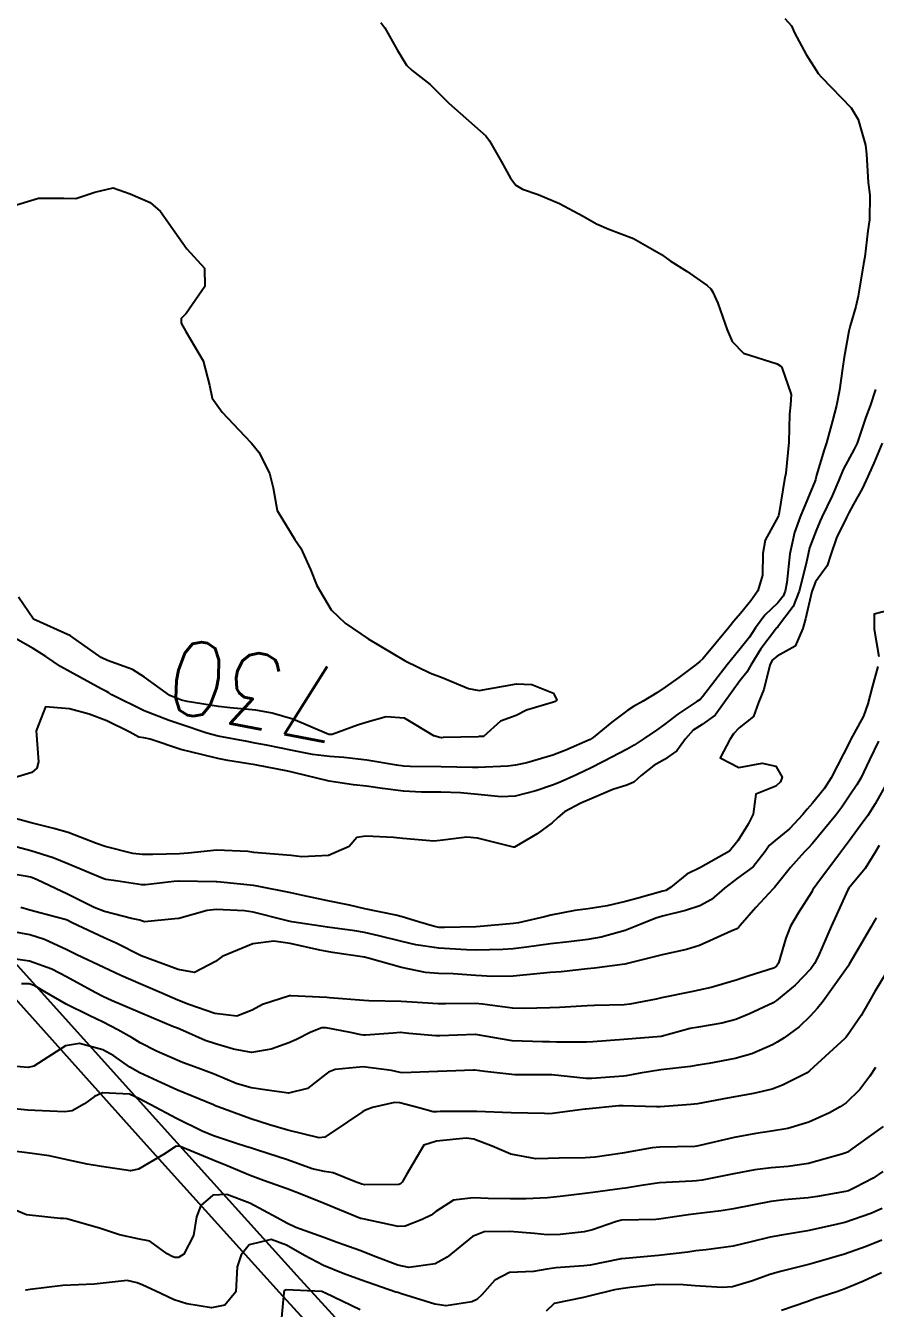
# Model space of a CAD drawing. Header units: metres. Extents: x 298520 to 308411, y 7433745 to 7450750.
# Drawn here: x 300348.5 to 300394.2, y 7448952.4 to 7449021.4 of the extents above; entities that cross this region are included whole.
import ezdxf
from ezdxf.enums import TextEntityAlignment as Align

# ---------------------------------------------------------------- set-up
doc = ezdxf.new("R2010")
doc.units = ezdxf.units.M
doc.header["$LTSCALE"] = 10
for name, color, linetype in [('Canaleta de Drenagem', 151, 'Continuous'), ('Cotas', 45, 'Continuous'), ('Curvas de Nivel 1m', 11, 'Continuous'), ('Curvas de Nivel 5m', 15, 'Continuous')]:
    doc.layers.add(name, color=color, linetype=linetype)
doc.styles.add('Style-STANDARD', font='STANDARD.shx')

msp = doc.modelspace()

# ---------------------------------------------------------------- linework, layer by layer
at = {"layer": 'Canaleta de Drenagem'}
msp.add_lwpolyline([(300390.623, 7448921.874), (300390.081, 7448920.208), (300394.885, 7448914.927), (300398.051, 7448917.799), (300393.432, 7448923.109), (300391.577, 7448922.746), (300385.029, 7448929.911), (300377.501, 7448938.437), (300370.842, 7448945.762), (300363.124, 7448954.192), (300355.835, 7448962.264), (300347.955, 7448971.025), (300342.219, 7448976.753), (300341.341, 7448975.9), (300347.014, 7448970.139), (300354.875, 7448961.399), (300362.168, 7448953.323), (300369.887, 7448944.891), (300376.538, 7448937.574), (300384.068, 7448929.047)], close=True, dxfattribs=at)
at = {"layer": 'Curvas de Nivel 1m', "flags": 128}
for points, elevation in [([(300389.351, 7449021.753), (300389.704, 7449021.342), (300389.874, 7449020.982), (300390.488, 7449019.81), (300391.025, 7449018.964), (300391.142, 7449018.793), (300391.309, 7449018.597), (300392.911, 7449016.944), (300393.284, 7449016.313), (300393.675, 7449014.936), (300393.729, 7449014.464), (300393.828, 7449012.934), (300393.907, 7449012.262), (300393.896, 7449010.933), (300393.809, 7449010.339), (300393.638, 7449008.936), (300393.568, 7449008.558), (300393.307, 7449006.939), (300393.29, 7449006.82), (300393.163, 7449006.276), (300392.862, 7449005.228), (300392.793, 7449004.944), (300392.527, 7449003.548), (300392.445, 7449002.947), (300392.281, 7449001.778), (300392.119, 7449000.95), (300391.914, 7449000.128), (300391.578, 7448998.955), (300391.458, 7448998.567), (300391.055, 7448997.202), (300390.99, 7448996.961), (300390.955, 7448996.865), (300390.169, 7448994.973), (300389.868, 7448994.13), (300389.623, 7448992.981), (300389.454, 7448991.449), (300389.369, 7448990.984), (300389.262, 7448990.704), (300388.973, 7448990.36), (300388.264, 7448989.696), (300387.768, 7448989.002), (300387.441, 7448988.512), (300386.942, 7448987.881), (300386.245, 7448987.02), (300384.916, 7448985.3), (300384.79, 7448985.166), (300384.614, 7448985.043), (300383.594, 7448984.362), (300382.895, 7448983.838), (300382.439, 7448983.515), (300381.792, 7448983.071), (300381.254, 7448982.702), (300380.877, 7448982.482), (300379.594, 7448981.823), (300378.866, 7448981.447), (300378.638, 7448981.34), (300378.148, 7448981.117), (300377.266, 7448980.719), (300376.857, 7448980.554), (300375.961, 7448980.251), (300374.851, 7448979.962), (300374.091, 7448979.927), (300372.852, 7448980.059), (300371.905, 7448980.137), (300370.853, 7448980.172), (300369.822, 7448980.185), (300368.853, 7448980.227), (300367.719, 7448980.377), (300366.855, 7448980.496), (300366.165, 7448980.569), (300364.858, 7448980.777), (300362.932, 7448981.23), (300362.862, 7448981.247), (300362.632, 7448981.302), (300360.866, 7448981.649), (300359.409, 7448981.883), (300358.869, 7448981.993), (300358.052, 7448982.177), (300356.874, 7448982.465), (300355.232, 7448983.034), (300354.88, 7448983.098), (300354.615, 7448983.128), (300354.144, 7448983.401), (300352.892, 7448984.018), (300351.955, 7448984.371), (300350.901, 7448984.663), (300349.603, 7448984.759), (300349.094, 7448983.467), (300349.22, 7448981.818), (300349.133, 7448981.466), (300348.861, 7448981.235), (300347.508, 7448980.832)], 728), ([(300367.626, 7449021.526), (300367.839, 7449021.245), (300368.502, 7449020.062), (300369.003, 7449019.233), (300369.31, 7449018.942), (300370.285, 7449018.197), (300371.293, 7449017.2), (300373.267, 7449015.433), (300373.479, 7449015.177), (300374.121, 7449014.037), (300374.597, 7449013.16), (300374.878, 7449012.794), (300375.237, 7449012.576), (300376.089, 7449012.287), (300377.23, 7449011.797), (300378.502, 7449011.117), (300379.217, 7449010.713), (300379.882, 7449010.431), (300381.206, 7449009.931), (300382.709, 7449009.065), (300383.19, 7449008.734), (300384.091, 7449008.144), (300385.177, 7449007.402), (300385.365, 7449007.228), (300385.481, 7449007.035), (300385.751, 7449006.445), (300386.255, 7449005.023), (300386.511, 7449004.393), (300387.13, 7449003.76), (300388.931, 7449003.185), (300389.124, 7449003.073), (300389.165, 7449003.031), (300389.189, 7449002.989), (300389.679, 7449001.552), (300389.646, 7449000.982), (300389.593, 7449000.485), (300389.566, 7448998.983), (300389.393, 7448997.321), (300389.332, 7448996.986), (300389.035, 7448995.209), (300389.002, 7448995.022), (300388.983, 7448994.99), (300388.289, 7448993.723), (300388.171, 7448992.998), (300388.15, 7448991.839), (300387.897, 7448991.001), (300387.525, 7448990.454), (300386.964, 7448989.772), (300386.604, 7448989.37), (300386.332, 7448989.019), (300384.936, 7448987.346), (300384.776, 7448987.2), (300384.575, 7448987.044), (300383.64, 7448986.338), (300382.92, 7448985.813), (300382.465, 7448985.517), (300381.724, 7448985.072), (300381.209, 7448984.776), (300380.906, 7448984.589), (300380.047, 7448983.941), (300379.043, 7448983.108), (300378.882, 7448983.012), (300377.57, 7448982.429), (300376.873, 7448982.163), (300375.47, 7448981.752), (300374.868, 7448981.624), (300374.449, 7448981.583), (300372.866, 7448981.501), (300372.549, 7448981.5), (300370.866, 7448981.546), (300369.204, 7448981.563), (300368.866, 7448981.574), (300368.477, 7448981.624), (300366.869, 7448981.899), (300365.646, 7448982.043), (300364.871, 7448982.09), (300363.958, 7448982.203), (300362.874, 7448982.415), (300361.49, 7448982.701), (300360.878, 7448982.818), (300360.445, 7448982.893), (300358.881, 7448983.191), (300358.268, 7448983.356), (300356.89, 7448983.811), (300356.244, 7448984.025), (300354.9, 7448984.554), (300353.169, 7448985.416), (300353.009, 7448985.514), (300352.914, 7448985.567), (300352.604, 7448985.735), (300350.925, 7448986.641), (300350.403, 7448986.923), (300349.62, 7448987.46), (300348.939, 7448987.905), (300347.984, 7448988.443)], 729), ([(300394.224, 7449001.817), (300393.936, 7449000.932), (300393.698, 7449000.329), (300393.23, 7448998.938), (300393.185, 7448998.826), (300393.07, 7448998.61), (300392.486, 7448997.518), (300392.251, 7448996.948), (300391.896, 7448996.1), (300391.336, 7448994.957), (300391.238, 7448994.749), (300391.022, 7448994.238), (300390.672, 7448993.301), (300390.595, 7448992.966), (300390.493, 7448992.462), (300390.109, 7448990.973), (300389.797, 7448990.155), (300388.954, 7448989.046), (300388.927, 7448989.017), (300388.905, 7448988.99), (300388.055, 7448987.885), (300387.516, 7448987.004), (300387.309, 7448986.626), (300386.924, 7448986.154), (300386.097, 7448985.022), (300385.61, 7448984.322), (300384.894, 7448983.811), (300384.416, 7448983.518), (300384, 7448983.049), (300383.532, 7448982.398), (300382.872, 7448981.935), (300382.313, 7448981.621), (300381.616, 7448981.072), (300381.224, 7448980.71), (300380.855, 7448980.562), (300380.093, 7448980.329), (300378.85, 7448979.793), (300378.378, 7448979.584), (300377.505, 7448979.123), (300377.149, 7448978.816), (300376.834, 7448978.535), (300376.024, 7448977.943), (300374.814, 7448977.222), (300374.756, 7448977.218), (300372.821, 7448977.715), (300372.245, 7448977.763), (300370.819, 7448977.583), (300370.471, 7448977.552), (300368.82, 7448977.683), (300368.309, 7448977.747), (300366.821, 7448977.816), (300366.341, 7448977.736), (300365.919, 7448977.263), (300364.808, 7448976.784), (300363.391, 7448976.71), (300362.808, 7448976.775), (300361.226, 7448976.899), (300360.809, 7448976.944), (300360.483, 7448976.998), (300358.81, 7448977.071), (300357.271, 7448976.902), (300356.808, 7448976.862), (300355.364, 7448976.827), (300354.807, 7448976.823), (300354.293, 7448976.883), (300352.811, 7448977.259), (300352.338, 7448977.425), (300350.821, 7448978.006), (300350.055, 7448978.221), (300348.829, 7448978.535), (300347.388, 7448978.931)], 727), ([(300394.571, 7448998.925), (300394.133, 7448997.859), (300393.72, 7448996.933), (300393.51, 7448996.473), (300393.04, 7448995.661), (300392.79, 7448995.188), (300392.67, 7448994.944), (300392.116, 7448993.849), (300391.817, 7448992.952), (300391.614, 7448992.337), (300390.988, 7448991.472), (300390.801, 7448990.963), (300390.451, 7448989.485), (300390.32, 7448988.976), (300389.899, 7448988.024), (300388.938, 7448987.488), (300388.662, 7448987.266), (300388.545, 7448986.994), (300388.219, 7448985.698), (300387.939, 7448985), (300387.653, 7448984.251), (300386.892, 7448983.644), (300386.594, 7448983.308), (300386.387, 7448983.017), (300385.867, 7448982.019), (300386.868, 7448981.5), (300388.134, 7448981.734), (300388.869, 7448981.581), (300389.207, 7448980.987), (300389.114, 7448980.732), (300388.855, 7448980.494), (300387.784, 7448980.066), (300387.652, 7448979.002), (300387.377, 7448978.455), (300386.818, 7448977.563), (300386.375, 7448977.017), (300384.804, 7448976.135), (300384.072, 7448975.776), (300383.202, 7448975.056), (300382.946, 7448974.903), (300382.79, 7448974.853), (300381.395, 7448974.469), (300380.781, 7448974.302), (300379.797, 7448974.08), (300378.775, 7448973.912), (300378.066, 7448973.825), (300376.77, 7448973.576), (300376.418, 7448973.485), (300375.031, 7448973.156), (300374.762, 7448973.118), (300372.973, 7448972.965), (300372.761, 7448972.953), (300371.055, 7448972.902), (300370.76, 7448972.912), (300370.514, 7448972.957), (300369.658, 7448973.217), (300368.767, 7448973.489), (300368.437, 7448973.564), (300366.773, 7448973.916), (300365.936, 7448974.102), (300364.779, 7448974.338), (300363.443, 7448974.634), (300362.785, 7448974.776), (300360.973, 7448975.135), (300360.791, 7448975.165), (300359.019, 7448975.347), (300358.81, 7448975.367), (300358.793, 7448975.366), (300358.776, 7448975.368), (300356.793, 7448975.399), (300356.765, 7448975.398), (300356.508, 7448975.373), (300354.982, 7448975.196), (300354.79, 7448975.198), (300353.384, 7448975.411), (300352.868, 7448975.493), (300352.794, 7448975.51), (300352.652, 7448975.564), (300350.802, 7448976.334), (300350.006, 7448976.653), (300348.809, 7448977.032), (300347.053, 7448977.488)], 726), ([(300394.382, 7448982.925), (300393.894, 7448981.908), (300393.424, 7448980.934), (300393.22, 7448980.574), (300392.849, 7448980.022), (300392.404, 7448979.382), (300392.083, 7448978.951), (300390.817, 7448977.399), (300390.609, 7448977.178), (300390.398, 7448976.974), (300389.657, 7448976.129), (300388.794, 7448975.066), (300388.757, 7448975.027), (300388.718, 7448974.991), (300387.79, 7448973.988), (300386.939, 7448973.008), (300386.858, 7448972.913), (300386.761, 7448972.845), (300386.457, 7448972.712), (300384.752, 7448971.95), (300384.067, 7448971.73), (300382.747, 7448971.449), (300381.325, 7448971.081), (300380.741, 7448970.946), (300379.116, 7448970.73), (300378.739, 7448970.687), (300377.327, 7448970.534), (300376.736, 7448970.487), (300376.02, 7448970.425), (300374.734, 7448970.29), (300373.636, 7448970.269), (300372.735, 7448970.339), (300371.509, 7448970.418), (300370.735, 7448970.436), (300370.022, 7448970.497), (300368.738, 7448970.764), (300367.017, 7448971.247), (300366.743, 7448971.307), (300365.039, 7448971.568), (300364.746, 7448971.611), (300364.348, 7448971.683), (300362.75, 7448972.052), (300361.88, 7448972.18), (300360.75, 7448972.034), (300359.106, 7448971.345), (300358.74, 7448971.09), (300357.61, 7448970.485), (300356.736, 7448970.651), (300354.743, 7448971.39), (300353.405, 7448972.065), (300352.752, 7448972.349), (300351.041, 7448973.156), (300350.762, 7448973.301), (300350.656, 7448973.336), (300350.247, 7448973.448), (300348.769, 7448973.846), (300348.27, 7448973.975)], 724), ([(300394.86, 7448980.736), (300394.211, 7448979.558), (300393.803, 7448978.93), (300393.395, 7448978.367), (300392.819, 7448977.581), (300392.346, 7448976.947), (300391.059, 7448975.23), (300390.872, 7448974.969), (300390.842, 7448974.919), (300390.791, 7448974.833), (300390.065, 7448973.685), (300389.653, 7448972.981), (300389.398, 7448972.342), (300389.007, 7448970.987), (300388.9, 7448970.829), (300388.74, 7448970.732), (300387.431, 7448970.308), (300386.734, 7448970.081), (300385.38, 7448969.681), (300384.728, 7448969.534), (300384.314, 7448969.457), (300382.724, 7448969.128), (300382.422, 7448969.065), (300381.013, 7448968.791), (300380.718, 7448968.762), (300379.106, 7448968.717), (300378.717, 7448968.699), (300377.226, 7448968.614), (300376.715, 7448968.592), (300375.315, 7448968.549), (300374.714, 7448968.569), (300373.1, 7448968.793), (300372.718, 7448968.829), (300371.107, 7448968.806), (300370.717, 7448968.812), (300369.026, 7448968.918), (300368.719, 7448968.937), (300366.988, 7448968.978), (300366.719, 7448968.989), (300364.87, 7448969.128), (300364.721, 7448969.14), (300362.783, 7448969.238), (300362.722, 7448969.231), (300361.259, 7448968.771), (300360.71, 7448968.46), (300359.89, 7448968.147), (300358.707, 7448968.292), (300357.306, 7448968.772), (300356.718, 7448969.01), (300355.863, 7448969.379), (300354.728, 7448969.865), (300353.655, 7448970.329), (300352.736, 7448970.756), (300351.284, 7448971.435), (300350.746, 7448971.703), (300349.557, 7448972.264), (300348.753, 7448972.509), (300347.498, 7448972.74)], 723), ([(300394.422, 7448977.318), (300394.179, 7448976.926), (300393.661, 7448976.075), (300392.794, 7448975.028), (300392.735, 7448974.941), (300392.127, 7448973.595), (300391.829, 7448972.954), (300391.135, 7448971.352), (300390.937, 7448970.967), (300390.74, 7448970.697), (300389.896, 7448969.813), (300388.891, 7448968.988), (300388.798, 7448968.913), (300388.721, 7448968.863), (300387.451, 7448968.264), (300386.707, 7448967.961), (300385.964, 7448967.762), (300384.701, 7448967.56), (300384.266, 7448967.478), (300382.693, 7448967.06), (300380.691, 7448966.887), (300379.028, 7448966.768), (300378.689, 7448966.75), (300377.068, 7448966.747), (300376.689, 7448966.764), (300376.326, 7448966.773), (300374.69, 7448966.829), (300372.716, 7448967.156), (300372.693, 7448967.16), (300370.8, 7448967.091), (300370.692, 7448967.085), (300370.58, 7448967.09), (300369.129, 7448967.223), (300368.693, 7448967.261), (300368.662, 7448967.261), (300368.294, 7448967.234), (300366.813, 7448967.127), (300366.692, 7448967.126), (300366.576, 7448967.136), (300365.99, 7448967.261), (300364.697, 7448967.521), (300364.462, 7448967.517), (300363.859, 7448967.288), (300363.088, 7448966.897), (300362.687, 7448966.71), (300361.741, 7448966.367), (300360.682, 7448966.188), (300359.713, 7448966.365), (300358.686, 7448966.676), (300358.178, 7448966.846), (300356.983, 7448967.367), (300356.695, 7448967.493), (300356.491, 7448967.577), (300354.707, 7448968.318), (300353.142, 7448968.99), (300352.719, 7448969.188), (300352.271, 7448969.425), (300350.731, 7448970.251), (300349.946, 7448970.663), (300348.739, 7448971.108), (300346.869, 7448971.362)], 722), ([(300394.259, 7448973.437), (300393.971, 7448972.928), (300393.53, 7448972.158), (300392.808, 7448970.939), (300392.786, 7448970.896), (300392.742, 7448970.833), (300391.409, 7448968.96), (300391.103, 7448968.579), (300390.711, 7448968.142), (300390.108, 7448967.569), (300389.31, 7448966.984), (300388.937, 7448966.741), (300388.689, 7448966.604), (300387.567, 7448966.118), (300386.681, 7448965.865), (300385.256, 7448965.608), (300384.678, 7448965.51), (300384.276, 7448965.445), (300382.675, 7448965.255), (300381.576, 7448965.076), (300380.821, 7448964.938), (300380.67, 7448964.92), (300378.977, 7448964.798), (300378.668, 7448964.798), (300376.813, 7448964.987), (300376.671, 7448964.994), (300374.831, 7448964.998), (300374.671, 7448965.008), (300373.218, 7448965.175), (300372.673, 7448965.236), (300372.617, 7448965.237), (300371.174, 7448965.195), (300370.693, 7448965.18), (300370.673, 7448965.178), (300368.797, 7448965.102), (300368.671, 7448965.116), (300368.2, 7448965.235), (300366.675, 7448965.427), (300365.177, 7448965.272), (300364.807, 7448965.141), (300364.669, 7448965.037), (300363.681, 7448964.266), (300362.66, 7448964.013), (300361.515, 7448964.165), (300360.663, 7448964.296), (300359.854, 7448964.522), (300358.67, 7448965.024), (300357.804, 7448965.359), (300356.969, 7448965.66), (300356.677, 7448965.78), (300355.568, 7448966.273), (300354.686, 7448966.72), (300354.261, 7448966.976), (300353.499, 7448967.412), (300352.699, 7448967.821), (300351.946, 7448968.185), (300350.713, 7448968.788), (300349.572, 7448969.457), (300349.03, 7448969.769), (300348.727, 7448969.887), (300348.316, 7448969.885)], 721), ([(300394.214, 7448965.389), (300393.913, 7448964.928), (300393.386, 7448964.209), (300392.651, 7448963.498), (300392.326, 7448963.267), (300391.753, 7448962.953), (300390.638, 7448962.447), (300389.504, 7448962.111), (300388.633, 7448961.965), (300387.787, 7448961.843), (300386.629, 7448961.618), (300384.776, 7448961.19), (300384.624, 7448961.161), (300384.516, 7448961.149), (300382.623, 7448961.115), (300382.213, 7448961.066), (300380.62, 7448960.787), (300379.147, 7448960.575), (300378.617, 7448960.535), (300377.216, 7448960.525), (300376.617, 7448960.499), (300375.963, 7448960.487), (300374.619, 7448960.738), (300373.618, 7448961.17), (300372.627, 7448961.544), (300372.224, 7448961.587), (300370.625, 7448961.434), (300369.941, 7448961.21), (300368.991, 7448959.608), (300368.779, 7448959.228), (300368.693, 7448959.138), (300368.601, 7448959.109), (300366.765, 7448959.084), (300366.601, 7448959.113), (300366.214, 7448959.256), (300365.065, 7448959.731), (300364.608, 7448959.801), (300363.945, 7448959.951), (300362.614, 7448960.431), (300360.994, 7448960.941), (300360.62, 7448961.063), (300360.425, 7448961.127), (300359.761, 7448961.333), (300358.628, 7448961.709), (300358.023, 7448961.965), (300356.642, 7448962.648), (300355.224, 7448963.391), (300354.846, 7448963.589), (300354.656, 7448963.697), (300354.117, 7448963.946), (300352.659, 7448964.019), (300352.244, 7448963.837), (300351.694, 7448963.43), (300351.031, 7448963.052), (300350.646, 7448963.006), (300349.038, 7448963.073), (300348.647, 7448963.098), (300346.86, 7448963.277)], 719), ([(300394.636, 7448962.224), (300393.877, 7448961.681), (300392.86, 7448960.938), (300392.717, 7448960.844), (300392.622, 7448960.8), (300392.41, 7448960.732), (300390.616, 7448960.229), (300389.53, 7448960.065), (300388.613, 7448959.997), (300387.729, 7448959.882), (300386.61, 7448959.672), (300384.91, 7448959.34), (300384.605, 7448959.294), (300384.37, 7448959.278), (300382.604, 7448959.185), (300381.757, 7448959.073), (300380.785, 7448958.903), (300380.6, 7448958.878), (300379.024, 7448958.678), (300378.595, 7448958.61), (300377.266, 7448958.451), (300376.592, 7448958.385), (300375.415, 7448958.323), (300374.59, 7448958.329), (300373.404, 7448958.358), (300372.591, 7448958.385), (300371.527, 7448958.257), (300370.579, 7448957.647), (300370.335, 7448957.454), (300369.843, 7448957.217), (300368.932, 7448956.864), (300368.569, 7448956.843), (300366.665, 7448957.249), (300366.573, 7448957.271), (300366.544, 7448957.28), (300364.585, 7448958.077), (300363.288, 7448958.597), (300362.596, 7448958.863), (300361.329, 7448959.313), (300360.606, 7448959.593), (300359.372, 7448960.1), (300358.614, 7448960.411), (300356.846, 7448961.142), (300356.621, 7448961.17), (300355.945, 7448960.709), (300354.608, 7448959.921), (300354.18, 7448959.831), (300352.609, 7448960.06), (300351.85, 7448960.189), (300350.613, 7448960.47), (300349.807, 7448960.644), (300348.616, 7448960.807), (300347.123, 7448960.98)], 718), ([(300394.612, 7448959.803), (300394.09, 7448959.443), (300393.134, 7448958.935), (300392.769, 7448958.77), (300392.6, 7448958.724), (300391.101, 7448958.456), (300390.594, 7448958.383), (300389.304, 7448958.271), (300388.591, 7448958.182), (300387.596, 7448957.992), (300386.585, 7448957.793), (300385.917, 7448957.686), (300384.58, 7448957.528), (300384.145, 7448957.478), (300382.576, 7448957.238), (300382.414, 7448957.223), (300380.574, 7448957.187), (300380.491, 7448957.175), (300380.242, 7448957.093), (300379.01, 7448956.664), (300378.567, 7448956.562), (300377.272, 7448956.417), (300376.566, 7448956.404), (300375.889, 7448956.463), (300374.567, 7448956.574), (300373.188, 7448956.552), (300372.564, 7448956.309), (300371.194, 7448955.2), (300370.549, 7448954.838), (300369.131, 7448954.64), (300368.548, 7448954.763), (300367.306, 7448955.242), (300366.556, 7448955.536), (300365.284, 7448955.993), (300364.563, 7448956.251), (300363.065, 7448956.798), (300362.57, 7448957.03), (300362.056, 7448957.305), (300360.585, 7448958.093), (300359.357, 7448958.573), (300358.59, 7448958.522), (300357.958, 7448957.981), (300357.712, 7448957.359), (300357.556, 7448956.367), (300357.038, 7448955.365), (300356.744, 7448955.175), (300356.551, 7448955.181), (300356.41, 7448955.23), (300356.146, 7448955.376), (300355.219, 7448956.049), (300354.561, 7448956.189), (300353.581, 7448956.391), (300352.566, 7448956.732), (300350.752, 7448957.257), (300350.571, 7448957.274), (300350.399, 7448957.271), (300348.573, 7448957.47), (300346.585, 7448958.3)], 717), ([(300394.586, 7448957.815), (300393.965, 7448957.544), (300392.575, 7448957.064), (300392.477, 7448957.039), (300392.106, 7448956.947), (300390.569, 7448956.614), (300389.173, 7448956.378), (300388.566, 7448956.272), (300387.541, 7448956.023), (300386.561, 7448955.796), (300385.125, 7448955.598), (300384.558, 7448955.531), (300384.132, 7448955.469), (300382.555, 7448955.29), (300380.575, 7448955.112), (300380.553, 7448955.111), (300380.537, 7448955.106), (300380.457, 7448955.091), (300378.884, 7448954.772), (300378.549, 7448954.726), (300377.042, 7448954.631), (300376.547, 7448954.554), (300375.841, 7448954.436), (300374.545, 7448954.374), (300373.754, 7448953.955), (300373.054, 7448953.175), (300372.786, 7448952.92), (300372.527, 7448952.805), (300371.135, 7448952.589), (300370.525, 7448952.674), (300368.737, 7448953.228), (300368.534, 7448953.294), (300368.444, 7448953.321), (300366.54, 7448953.98), (300365.609, 7448954.329), (300364.548, 7448954.757), (300363.524, 7448955.29), (300362.558, 7448955.835), (300361.727, 7448956.143), (300360.558, 7448955.864), (300360.117, 7448955.327), (300359.904, 7448954.687), (300359.834, 7448953.33), (300359.244, 7448952.617), (300358.52, 7448952.483), (300357.197, 7448952.689), (300356.526, 7448952.907), (300355.505, 7448953.385), (300354.839, 7448953.698), (300354.537, 7448953.823), (300353.997, 7448953.946), (300352.536, 7448953.778), (300352.215, 7448953.745), (300350.535, 7448953.675), (300348.775, 7448953.466), (300348.57, 7448953.431), (300348.532, 7448953.421)], 716), ([(300394.544, 7448954.354), (300393.566, 7448953.901), (300392.531, 7448953.475), (300392.139, 7448953.335), (300390.961, 7448952.963), (300390.521, 7448952.807), (300389.173, 7448952.327)], 714)]:
    msp.add_lwpolyline(points, dxfattribs=dict(at, elevation=elevation))
at = {"layer": 'Curvas de Nivel 5m', "flags": 128}
for points, elevation in [([(300347.223, 7449011.49), (300349.229, 7449012.09), (300350.591, 7449012.085), (300351.229, 7449012.069), (300352.252, 7449012.41), (300353.235, 7449012.652), (300354.154, 7449012.328), (300355.228, 7449011.858), (300355.779, 7449011.384), (300357.193, 7449009.37), (300358.153, 7449008.326), (300358.17, 7449007.355), (300357.158, 7449005.904), (300356.901, 7449005.627), (300356.903, 7449005.372), (300357.146, 7449004.937), (300358.078, 7449003.36), (300358.419, 7449002.047), (300358.562, 7449001.355), (300359.092, 7449000.599), (300360.308, 7448999.331), (300360.681, 7448998.938), (300361.064, 7448998.449), (300361.649, 7448997.314), (300361.835, 7448996.523), (300362.049, 7448995.31), (300363.01, 7448993.76), (300363.32, 7448993.295), (300363.845, 7448992.141), (300364.195, 7448991.282), (300364.964, 7448989.984), (300365.704, 7448989.262), (300366.945, 7448988.417), (300368.933, 7448987.23), (300370.291, 7448986.574), (300370.924, 7448986.342), (300372.347, 7448985.757), (300372.918, 7448985.641), (300374.214, 7448985.873), (300374.921, 7448986.006), (300375.738, 7448985.965), (300376.917, 7448985.493), (300377.09, 7448985.128), (300376.993, 7448985.048), (300376.911, 7448985.02), (300375.466, 7448984.59), (300374.9, 7448984.3), (300374.063, 7448984), (300373.149, 7448983.177), (300372.9, 7448983.162), (300372.883, 7448983.161), (300370.973, 7448983.108), (300370.882, 7448983.107), (300370.795, 7448983.115), (300370.483, 7448983.206), (300368.897, 7448984.149), (300367.908, 7448984.23), (300366.893, 7448983.946), (300366.372, 7448983.774), (300365.008, 7448983.278), (300364.883, 7448983.274), (300364.831, 7448983.281), (300362.895, 7448984.104), (300361.791, 7448984.419), (300360.902, 7448984.584), (300359.533, 7448984.711), (300358.904, 7448984.777), (300357.226, 7448985.049), (300356.909, 7448985.128), (300356.285, 7448985.376), (300354.923, 7448986.353), (300354.288, 7448986.761), (300352.931, 7448987.253), (300352.597, 7448987.423), (300350.95, 7448988.578), (300348.963, 7448989.47), (300348.158, 7448990.656)], 730), ([(300394.968, 7448989.952), (300394.143, 7448989.75), (300394.155, 7448988.928), (300394.399, 7448987.465)], 725), ([(300394.347, 7448986.926), (300394.037, 7448985.813), (300393.811, 7448984.931), (300393.566, 7448984.271), (300392.884, 7448982.998), (300392.862, 7448982.962), (300392.859, 7448982.94), (300392.848, 7448982.906), (300391.831, 7448980.955), (300391.46, 7448980.355), (300390.842, 7448979.589), (300390.547, 7448979.263), (300390.315, 7448978.975), (300389.601, 7448978.207), (300388.819, 7448977.576), (300388.502, 7448977.307), (300388.285, 7448976.995), (300387.638, 7448976.168), (300386.798, 7448975.553), (300386.094, 7448975.02), (300385.404, 7448974.41), (300384.778, 7448974.07), (300384.007, 7448973.815), (300382.77, 7448973.514), (300382.415, 7448973.418), (300381.573, 7448973.078), (300380.76, 7448972.752), (300379.472, 7448972.387), (300378.755, 7448972.271), (300377.73, 7448972.143), (300376.752, 7448972.026), (300375.459, 7448971.858), (300374.749, 7448971.765), (300374.191, 7448971.724), (300372.748, 7448971.7), (300372.226, 7448971.707), (300370.749, 7448971.803), (300369.515, 7448971.983), (300368.752, 7448972.16), (300367.527, 7448972.47), (300366.757, 7448972.637), (300366.225, 7448972.725), (300364.759, 7448972.932), (300362.849, 7448973.212), (300362.762, 7448973.23), (300362.471, 7448973.303), (300360.769, 7448973.737), (300360.293, 7448973.805), (300358.771, 7448973.868), (300358.299, 7448973.826), (300356.763, 7448973.393), (300356.745, 7448973.388), (300356.551, 7448973.372), (300354.928, 7448973.222), (300354.762, 7448973.267), (300354.667, 7448973.297), (300354.227, 7448973.398), (300352.768, 7448973.76), (300352.215, 7448973.982), (300350.782, 7448974.699), (300349.147, 7448975.465), (300348.899, 7448975.574), (300348.794, 7448975.611), (300348.616, 7448975.651), (300346.798, 7448975.955)], 725), ([(300394.738, 7448970.388), (300394.18, 7448969.474), (300393.878, 7448968.928), (300393.454, 7448968.19), (300392.695, 7448967.084), (300392.63, 7448967.005), (300392.57, 7448966.942), (300390.675, 7448965.211), (300390.538, 7448965.108), (300390.299, 7448964.974), (300389.218, 7448964.431), (300388.662, 7448964.232), (300387.669, 7448963.988), (300386.655, 7448963.806), (300385.981, 7448963.693), (300384.649, 7448963.437), (300384.301, 7448963.391), (300382.646, 7448963.27), (300382.443, 7448963.266), (300380.647, 7448963.332), (300380.417, 7448963.322), (300378.643, 7448963.148), (300378.611, 7448963.142), (300378.318, 7448963.113), (300376.859, 7448962.91), (300376.641, 7448962.907), (300376.423, 7448962.916), (300374.641, 7448962.956), (300372.797, 7448963.023), (300372.641, 7448963.028), (300370.814, 7448963.026), (300370.641, 7448963.009), (300370.443, 7448963.005), (300369.666, 7448963.215), (300368.647, 7448963.492), (300368.365, 7448963.515), (300367.188, 7448963.245), (300366.799, 7448963.091), (300366.64, 7448963.004), (300365.824, 7448962.452), (300364.627, 7448961.64), (300364.31, 7448961.601), (300362.634, 7448962.02), (300361.647, 7448962.301), (300360.642, 7448962.625), (300358.692, 7448963.349), (300358.666, 7448963.362), (300358.625, 7448963.379), (300356.661, 7448964.194), (300355.843, 7448964.561), (300354.67, 7448965.093), (300354.133, 7448965.405), (300353.283, 7448966.018), (300352.682, 7448966.344), (300351.433, 7448966.685), (300350.684, 7448966.556), (300348.972, 7448965.466), (300348.672, 7448965.389), (300347.59, 7448965.481)], 720), ([(300394.565, 7448956.111), (300393.714, 7448955.776), (300392.557, 7448955.368), (300391.196, 7448954.96), (300390.697, 7448954.822), (300390.55, 7448954.781), (300389.105, 7448954.423), (300388.542, 7448954.258), (300387.601, 7448953.935), (300386.532, 7448953.61), (300385.984, 7448953.566), (300384.532, 7448953.658), (300383.872, 7448953.708), (300382.533, 7448953.737), (300381.027, 7448953.572), (300380.537, 7448953.494), (300380.194, 7448953.436), (300378.804, 7448953.107), (300378.597, 7448953.044), (300378.532, 7448953.03), (300376.939, 7448952.713), (300376.52, 7448952.302)], 715), ([(300366.52, 7448952.37), (300364.627, 7448953.279), (300364.564, 7448953.31), (300364.533, 7448953.323), (300364.459, 7448953.356), (300362.534, 7448953.445), (300362.441, 7448953.394), (300362.418, 7448953.301), (300362.248, 7448951.561)], 715)]:
    msp.add_lwpolyline(points, dxfattribs=dict(at, elevation=elevation))

# ---------------------------------------------------------------- texts
at = {"layer": 'Cotas', "style": 'Style-STANDARD'}
msp.add_text('730', height=4, rotation=169.01046, dxfattribs=at).set_placement((300360.835, 7448985.653, 730), align=Align.MIDDLE_CENTER)

doc.saveas('drawing.dxf')
